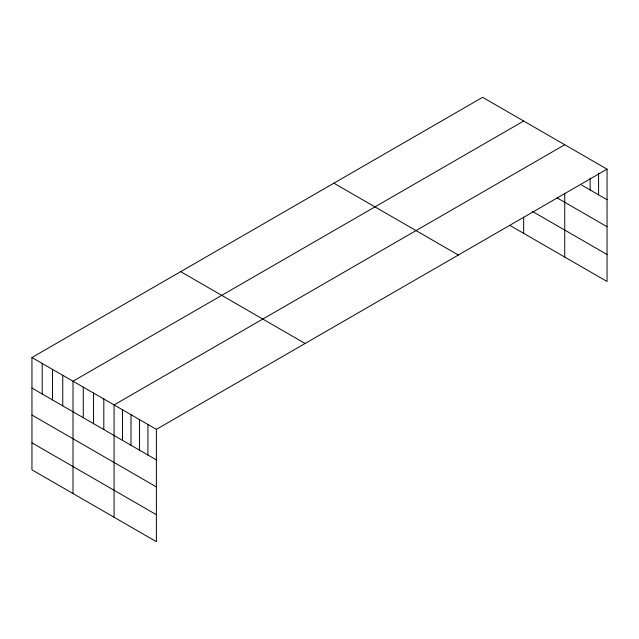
<?xml version="1.0" encoding="UTF-8"?>
<svg xmlns="http://www.w3.org/2000/svg" width="639" height="639" viewBox="0 0 639 639"><rect width="100%" height="100%" fill="white"/><g stroke="black" fill="none" stroke-linecap="round" stroke-linejoin="round"><path stroke-width="0.96" d="M607.05 169.167L156.387 429.352L156.387 541.68L31.95 469.833L31.95 357.513L482.613 97.32L607.05 169.167L607.05 281.487L509.994 225.455M523.676 121.035L73.014 381.219L73.014 493.54M564.74 144.741L114.077 404.926L114.077 517.247M581.666 185.07L607.05 199.727M557.04 197.834L607.05 226.709M532.231 211.309L607.05 254.506M333.893 183.185L458.331 255.025M180.669 271.647L305.107 343.494M31.95 357.513L156.387 429.352M31.95 388.073L156.387 459.912M31.95 415.054L156.387 486.894M31.95 442.851L156.387 514.699M598.591 173.153L598.591 194.839M590.124 178.121L590.124 189.951M564.74 193.29L564.74 257.062M523.676 217.164L523.676 233.355M147.921 424.472L147.921 455.024M139.462 419.583L139.462 450.144M131.003 414.695L131.003 445.255M122.536 409.815L122.536 440.375M103.814 399L103.814 429.56M93.55 393.073L93.55 423.633M83.278 387.146L83.278 417.706M62.75 375.293L62.75 405.853M52.486 369.366L52.486 399.926M42.214 363.439L42.214 393.999"/></g></svg>
